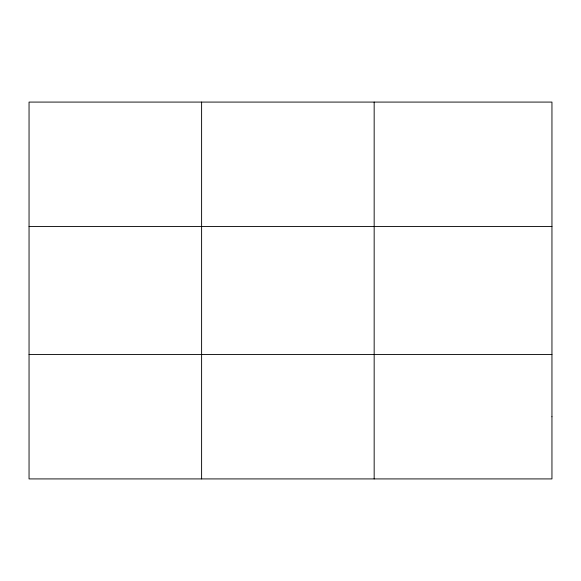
<?xml version="1.0" encoding="UTF-8"?>
<svg xmlns="http://www.w3.org/2000/svg" width="581" height="581" viewBox="0 0 581 581"><rect width="100%" height="100%" fill="white"/><g stroke="black" fill="none" stroke-linecap="round" stroke-linejoin="round"><path stroke-width="0.87" d="M201.607 478.918L201.607 102.082M374.164 478.918L374.164 102.082M29.05 226.437L551.95 226.437M29.05 354.563L551.95 354.563M551.95 416.737L551.95 478.918L29.05 478.918L29.05 102.082L551.95 102.082L551.95 416.737"/></g></svg>
